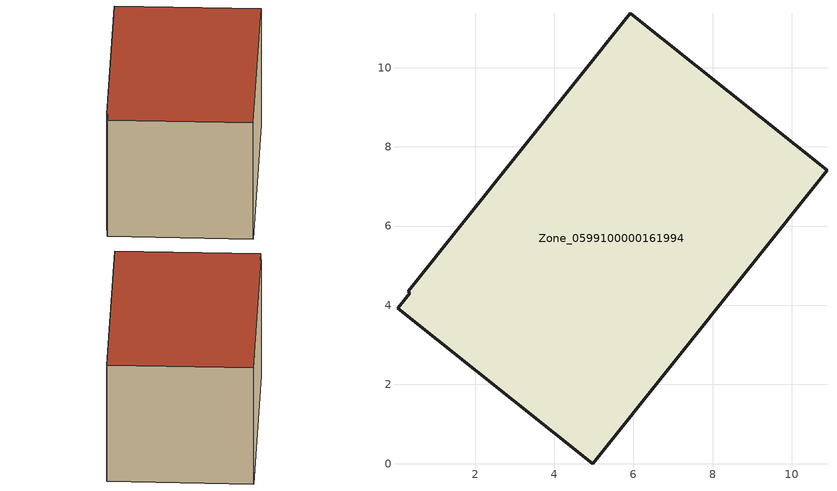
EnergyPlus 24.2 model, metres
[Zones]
Zone_0599100000161994
 floor ground (C_G): 0.04,3.93 0.35,4.31 0.31,4.35 5.92,11.37 10.89,7.41 4.97,0 z0.5
 wall outside (C_F): 10.89,7.41 5.92,11.37 0.31,4.35 0.35,4.31 0.04,3.93 4.97,0 10.89,7.41 z0.5:6.37
 roof outside (C_R): 0.35,4.31 0.04,3.93 4.97,0 10.89,7.41 5.92,11.37 0.31,4.35 z6.37
[BUILDING]
Pand.0599100000161994: North Axis=0; Terrain=City; Loads Convergence Tolerance Value=0.04; Temperature Convergence Tolerance Value=0.4; Solar Distribution=FullExterior; Maximum Number of Warmup Days=25; Minimum Number of Warmup Days=1
[Site:Location]
Rotterdam.The.Hague.AP_ZH_NLD Design_Conditions: Latitude=51.96; Longitude=4.45; Time Zone=1; Elevation=-4.5
[SITE:GROUNDTEMPERATURE:BUILDINGSURFACE]
18, 18, 18, 18, 18, 18, 18, 18, 18, 18, 18, 18
[MATERIAL] Thermal Absorptance=0.9; Solar Absorptance=0.7; Visible Absorptance=0.7
Name | Roughness | Thickness | Conductivity | Density | Specific Heat
G.TC.1946-1964 | MediumSmooth | 0.15 | 1 | 540 | 1210
F.TC.1946-1964 | Rough | 0.3 | 0.857143 | 1920 | 840
R.TC.1946-1964 | MediumRough | 0.2 | 0.235294 | 1500 | 1000
[CONSTRUCTION]
C_G: G.TC.1946-1964
C_F: F.TC.1946-1964
C_R: R.TC.1946-1964
[ZONE]
Zone_0599100000161994: Type=1; Multiplier=1; Ceiling Height=Autocalculate; Volume=Autocalculate; Floor Area=autocalculate; Part of Total Floor Area=Yes
[ZONEINFILTRATION:DESIGNFLOWRATE]
Infil_Zone_0599100000161994: Zone or ZoneList or Space or SpaceList=Zone_0599100000161994; Schedule=AlwaysOn; Design Flow Rate Calculation Method=Flow/Area; Flow Rate per Floor Area=0.003; Constant Term Coefficient=1; Temperature Term Coefficient=0; Velocity Term Coefficient=0; Velocity Squared Term Coefficient=0
[HVACTEMPLATE:ZONE:IDEALLOADSAIRSYSTEM]
Zone_0599100000161994: Maximum Heating Supply Air Temperature=50; Minimum Cooling Supply Air Temperature=13; Maximum Heating Supply Air Humidity Ratio=0.0156; Minimum Cooling Supply Air Humidity Ratio=0.0077; Heating Limit=NoLimit; Cooling Limit=NoLimit; Dehumidification Control Type=ConstantSensibleHeatRatio; Cooling Sensible Heat Ratio=0.7; Dehumidification Setpoint=60; Humidification Control Type=None; Humidification Setpoint=30; Outdoor Air Method=None; Outdoor Air Flow Rate per Person=0.00944; Outdoor Air Flow Rate per Zone Floor Area=0; Outdoor Air Flow Rate per Zone=0; Demand Controlled Ventilation Type=None; Outdoor Air Economizer Type=NoEconomizer; Heat Recovery Type=None; Sensible Heat Recovery Effectiveness=0.7; Latent Heat Recovery Effectiveness=0.65
[ZONECONTROL:THERMOSTAT]
ThermostatControl_Zone_0599100000161994: Zone or ZoneList=Zone_0599100000161994; Control Type Schedule=DualSetpointControlType; Control 1=Thermostat_Zone_0599100000161994; Temperature Difference Between Cutout And Setpoint=0
[THERMOSTATSETPOINT:DUALSETPOINT]
Thermostat_Zone_0599100000161994: Heating Setpoint Temperature Schedule=HeatingSetpoint_Zone_0599100000161994; Cooling Setpoint Temperature Schedule=CoolingSetpoint_Zone_0599100000161994
[SCHEDULE:COMPACT]
HeatingSetpoint_Zone_0599100000161994: Through: 12/31, For: AllDays, Until: 24:00, 21
CoolingSetpoint_Zone_0599100000161994: Through: 12/31, For: AllDays, Until: 24:00, 24
DualSetpointControlType: Through: 12/31, For: AllDays, Until: 24:00, 4
AlwaysOn: Through: 12/31, For: AllDays, Until: 24:00, 1
